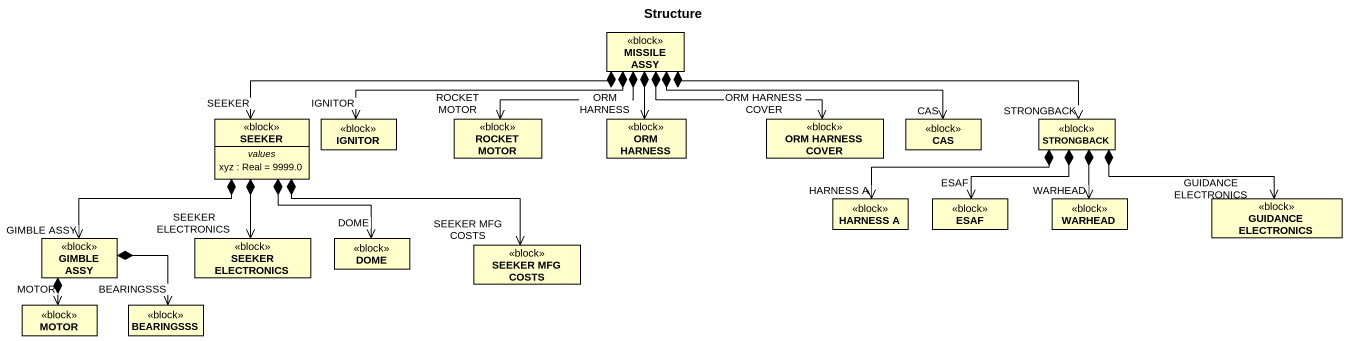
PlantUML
@startuml
title Structure
hide circle
hide empty members
class "MISSILE ASSY" as MISSILE_ASSY <<block>>
class SEEKER <<block>> {
  -- values --
  xyz : Real = 9999.0
}
class IGNITOR <<block>>
class "ROCKET MOTOR" as ROCKET_MOTOR <<block>>
class "ORM HARNESS" as ORM_HARNESS <<block>>
class "ORM HARNESS COVER" as ORM_HARNESS_COVER <<block>>
class CAS <<block>>
class STRONGBACK <<block>>
class "HARNESS A" as HARNESS_A <<block>>
class ESAF <<block>>
class WARHEAD <<block>>
class "GUIDANCE ELECTRONICS" as GUIDANCE_ELECTRONICS <<block>>
class "GIMBLE ASSY" as GIMBLE_ASSY <<block>>
class "SEEKER ELECTRONICS" as SEEKER_ELECTRONICS <<block>>
class DOME <<block>>
class "SEEKER MFG COSTS" as SEEKER_MFG_COSTS <<block>>
class MOTOR <<block>>
class BEARINGSSS <<block>>
MISSILE_ASSY *-left-> "SEEKER" SEEKER
MISSILE_ASSY *-left-> "IGNITOR" IGNITOR
MISSILE_ASSY *-left-> "ROCKET MOTOR" ROCKET_MOTOR
MISSILE_ASSY *--> "ORM HARNESS" ORM_HARNESS
MISSILE_ASSY *-right-> "ORM HARNESS COVER" ORM_HARNESS_COVER
MISSILE_ASSY *-right-> "CAS" CAS
MISSILE_ASSY *-right-> "STRONGBACK" STRONGBACK
SEEKER *-left-> "GIMBLE ASSY" GIMBLE_ASSY
SEEKER *--> "SEEKER ELECTRONICS" SEEKER_ELECTRONICS
SEEKER *--> "DOME" DOME
SEEKER *-right-> "SEEKER MFG COSTS" SEEKER_MFG_COSTS
STRONGBACK *-left-> "HARNESS A" HARNESS_A
STRONGBACK *--> "ESAF" ESAF
STRONGBACK *--> "WARHEAD" WARHEAD
STRONGBACK *-right-> "GUIDANCE ELECTRONICS" GUIDANCE_ELECTRONICS
GIMBLE_ASSY *--> "MOTOR" MOTOR
GIMBLE_ASSY *--> "BEARINGSSS" BEARINGSSS
@enduml
